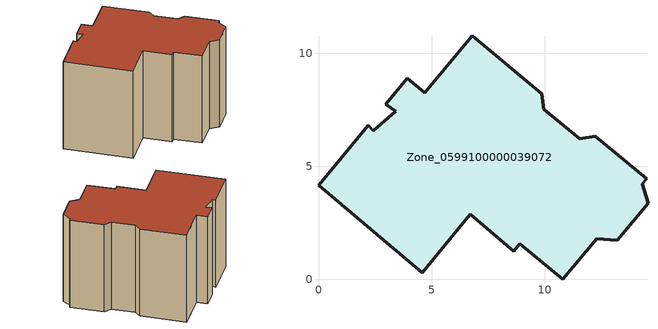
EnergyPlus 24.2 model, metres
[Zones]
Zone_0599100000039072
 floor ground (C_G): 6.8,10.78 9.89,8.22 9.97,7.52 11.55,6.21 12.25,6.33 14.51,4.44 14.33,4.22 14.58,3.36 13.22,1.72 12.31,1.8 10.81,0 8.91,1.58 8.65,1.25 6.71,2.87 4.59,0.3 0,4.17 2.21,6.83 2.42,6.58 3.42,7.44 2.96,7.74 3.93,8.9 4.7,8.26 z0
 wall outside (C_F): 12.25,6.33 11.55,6.21 9.97,7.52 9.89,8.22 6.8,10.78 4.7,8.26 3.93,8.9 2.96,7.74 3.42,7.44 2.42,6.58 2.21,6.83 0,4.17 4.59,0.3 6.71,2.87 8.65,1.25 8.91,1.58 10.81,0 12.31,1.8 13.22,1.72 14.58,3.36 14.33,4.22 14.51,4.44 12.25,6.33 z0:8.44
 roof outside (C_R): 3.42,7.44 2.42,6.58 2.21,6.83 0,4.17 4.59,0.3 6.71,2.87 8.65,1.25 8.91,1.58 10.81,0 12.31,1.8 13.22,1.72 14.58,3.36 14.33,4.22 14.51,4.44 12.25,6.33 11.55,6.21 9.97,7.52 9.89,8.22 6.8,10.78 4.7,8.26 3.93,8.9 2.96,7.74 z8.44
[BUILDING]
Pand.0599100000039072: North Axis=0; Terrain=City; Loads Convergence Tolerance Value=0.04; Temperature Convergence Tolerance Value=0.4; Solar Distribution=FullExterior; Maximum Number of Warmup Days=25; Minimum Number of Warmup Days=1
[Site:Location]
Rotterdam.The.Hague.AP_ZH_NLD Design_Conditions: Latitude=51.96; Longitude=4.45; Time Zone=1; Elevation=-4.5
[SITE:GROUNDTEMPERATURE:BUILDINGSURFACE]
18, 18, 18, 18, 18, 18, 18, 18, 18, 18, 18, 18
[MATERIAL] Thermal Absorptance=0.9; Solar Absorptance=0.7; Visible Absorptance=0.7
Name | Roughness | Thickness | Conductivity | Density | Specific Heat
G.TC.1946 | MediumSmooth | 0.15 | 1 | 540 | 1210
F.TC.1946 | Rough | 0.3 | 0.857143 | 1920 | 840
R.TC.1946 | MediumRough | 0.2 | 0.909091 | 1500 | 1000
[CONSTRUCTION]
C_G: G.TC.1946
C_F: F.TC.1946
C_R: R.TC.1946
[ZONE]
Zone_0599100000039072: Type=1; Multiplier=1; Ceiling Height=Autocalculate; Volume=Autocalculate; Floor Area=autocalculate; Part of Total Floor Area=Yes
[ZONEINFILTRATION:DESIGNFLOWRATE]
Infil_Zone_0599100000039072: Zone or ZoneList or Space or SpaceList=Zone_0599100000039072; Schedule=AlwaysOn; Design Flow Rate Calculation Method=Flow/Area; Flow Rate per Floor Area=0.003; Constant Term Coefficient=1; Temperature Term Coefficient=0; Velocity Term Coefficient=0; Velocity Squared Term Coefficient=0
[HVACTEMPLATE:ZONE:IDEALLOADSAIRSYSTEM]
Zone_0599100000039072: Maximum Heating Supply Air Temperature=50; Minimum Cooling Supply Air Temperature=13; Maximum Heating Supply Air Humidity Ratio=0.0156; Minimum Cooling Supply Air Humidity Ratio=0.0077; Heating Limit=NoLimit; Cooling Limit=NoLimit; Dehumidification Control Type=ConstantSensibleHeatRatio; Cooling Sensible Heat Ratio=0.7; Dehumidification Setpoint=60; Humidification Control Type=None; Humidification Setpoint=30; Outdoor Air Method=None; Outdoor Air Flow Rate per Person=0.00944; Outdoor Air Flow Rate per Zone Floor Area=0; Outdoor Air Flow Rate per Zone=0; Demand Controlled Ventilation Type=None; Outdoor Air Economizer Type=NoEconomizer; Heat Recovery Type=None; Sensible Heat Recovery Effectiveness=0.7; Latent Heat Recovery Effectiveness=0.65
[ZONECONTROL:THERMOSTAT]
ThermostatControl_Zone_0599100000039072: Zone or ZoneList=Zone_0599100000039072; Control Type Schedule=DualSetpointControlType; Control 1=Thermostat_Zone_0599100000039072; Temperature Difference Between Cutout And Setpoint=0
[THERMOSTATSETPOINT:DUALSETPOINT]
Thermostat_Zone_0599100000039072: Heating Setpoint Temperature Schedule=HeatingSetpoint_Zone_0599100000039072; Cooling Setpoint Temperature Schedule=CoolingSetpoint_Zone_0599100000039072
[SCHEDULE:COMPACT]
HeatingSetpoint_Zone_0599100000039072: Through: 12/31, For: AllDays, Until: 24:00, 21
CoolingSetpoint_Zone_0599100000039072: Through: 12/31, For: AllDays, Until: 24:00, 24
DualSetpointControlType: Through: 12/31, For: AllDays, Until: 24:00, 4
AlwaysOn: Through: 12/31, For: AllDays, Until: 24:00, 1
